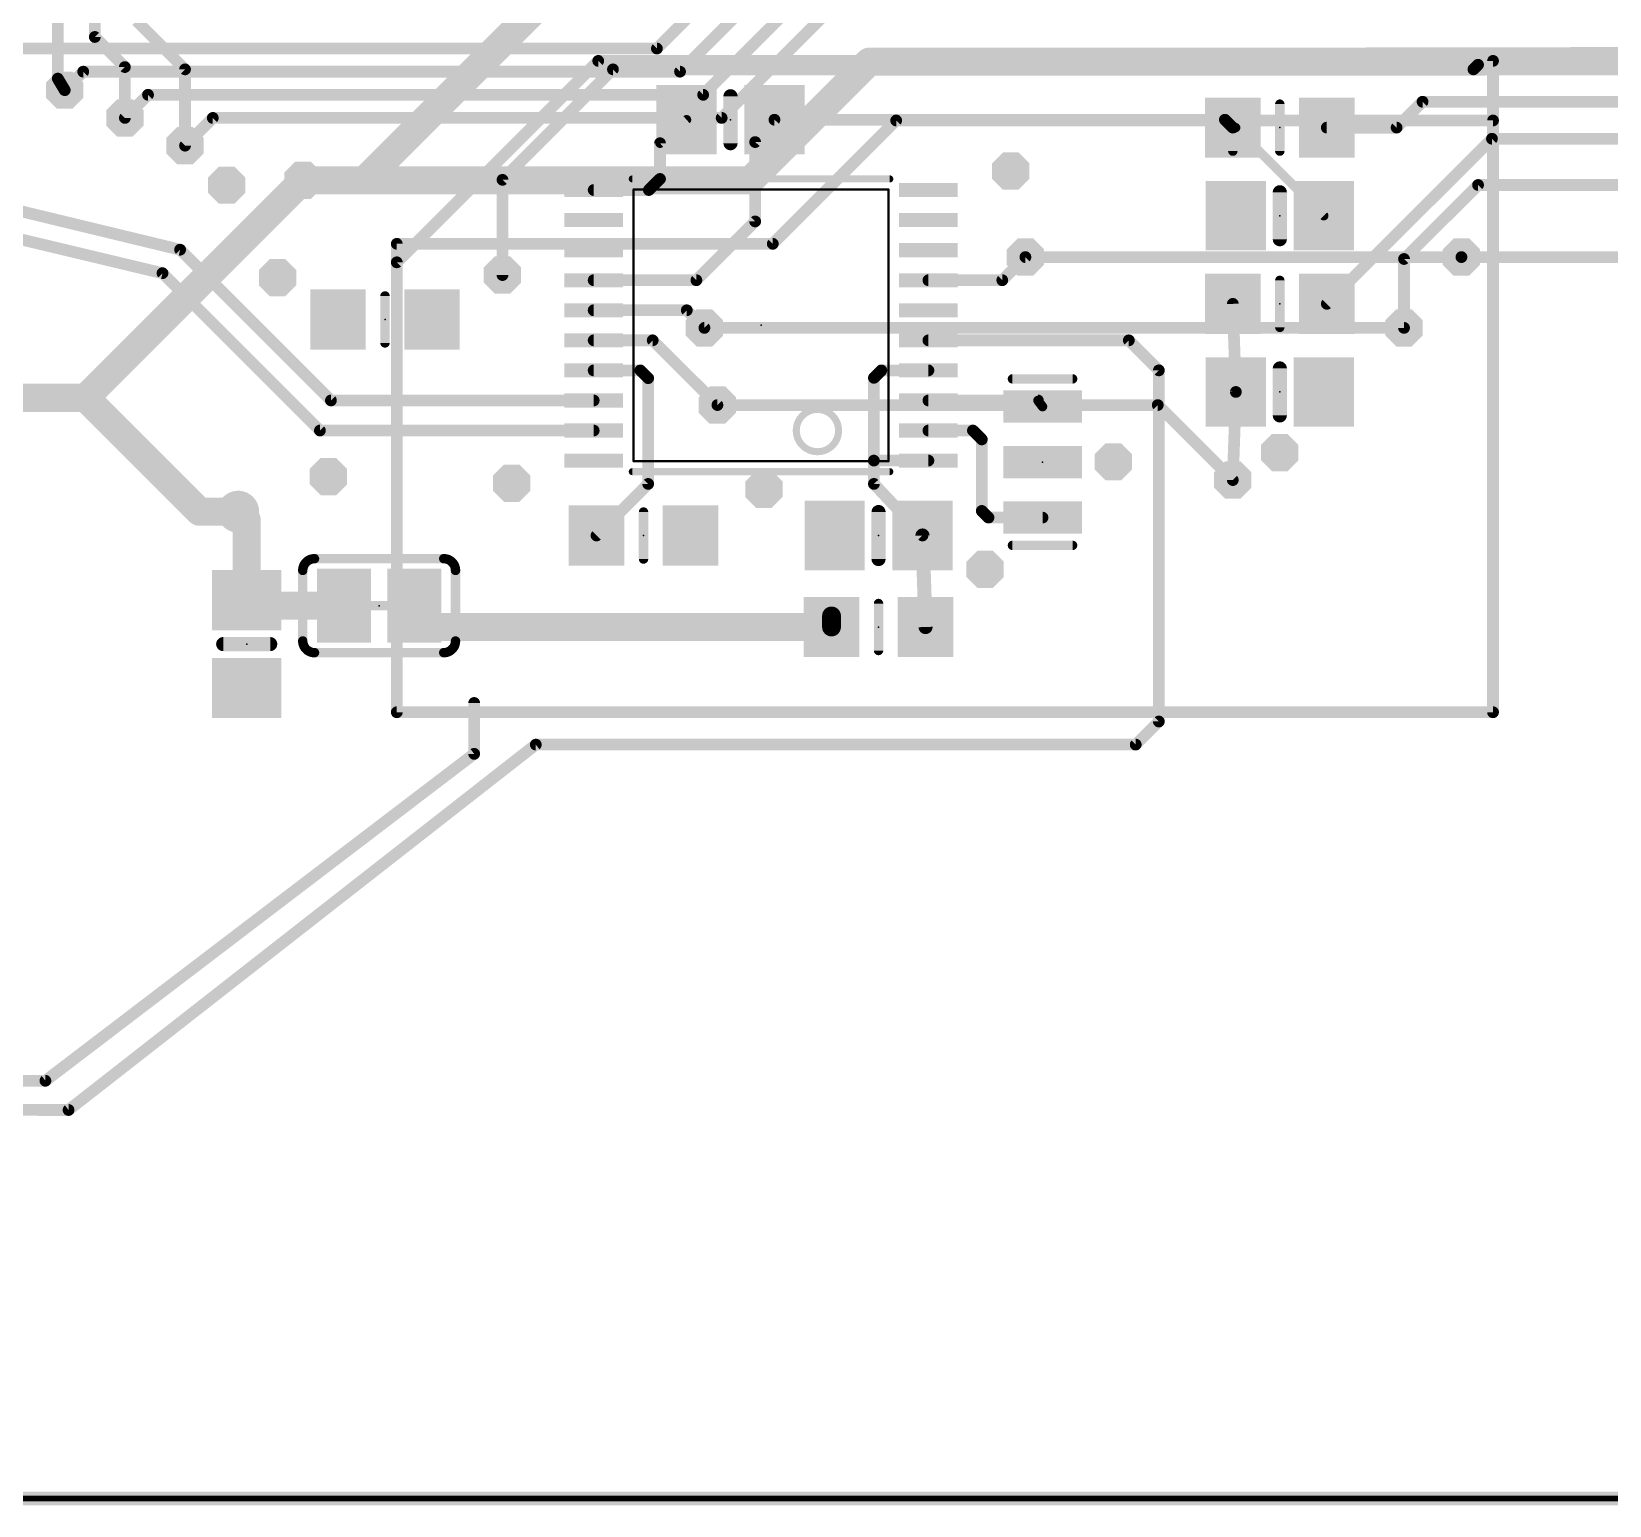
# Model space of a CAD drawing. Extents: x -31 to 165, y 0 to 136.
# Drawn here: x 30.33 to 64.44, y 7.85 to 39.72 of the extents above; entities that cross this region are included whole.
import ezdxf

# ---------------------------------------------------------------- set-up
doc = ezdxf.new("R2010")
doc.units = 0
for name, color, linetype in [('1', 12, 'CONTINUOUS'), ('16', 132, 'CONTINUOUS'), ('18', 3, 'CONTINUOUS'), ('20', 53, 'CONTINUOUS'), ('21', 40, 'CONTINUOUS'), ('22', 6, 'CONTINUOUS'), ('23', 40, 'CONTINUOUS')]:
    doc.layers.add(name, color=color, linetype=linetype)

# ---------------------------------------------------------------- blocks, each defined once
blk = doc.blocks.new('RECT')
blk.add_solid([(-0.5, -0.5), (0.5, -0.5), (-0.5, 0.5), (0.5, 0.5)])
blk = doc.blocks.new('OCTAGONV')
at = {"const_width": 0.5}
blk.add_lwpolyline([(-0.25, -0.1036), (-0.25, 0.1036), (-0.1036, 0.25), (0.1036, 0.25), (0.25, 0.1036), (0.25, -0.1036), (0.1036, -0.25), (-0.1036, -0.25), (-0.25, -0.1036), (-0.25, 0.1036)], dxfattribs=at)
blk = doc.blocks.new('ROUNDV')
at = {"const_width": 0.5}
blk.add_lwpolyline([(0, -0.25, 1), (0, 0.25, 1), (0, -0.25)], format="xyb", dxfattribs=at)

msp = doc.modelspace()

# ---------------------------------------------------------------- linework, layer by layer
at = {"layer": '1'}
for points, const_width in [([(42.8992, 41.871), (37.5292, 36.501)], 0.6096), ([(30.8992, 41.451), (30.8992, 38.701)], 0.254), ([(31.6992, 41.451), (31.6992, 39.601)], 0.254), ([(32.5992, 39.951), (33.6492, 38.901)], 0.254), ([(31.6992, 39.601), (32.3492, 38.951)], 0.254), ([(32.3492, 38.951), (32.3492, 37.851)], 0.254), ([(33.6492, 38.901), (33.6492, 37.251)], 0.254), ([(42.5812, 39.084), (38.2262, 34.729)], 0.254), ([(42.8992, 38.901), (40.5112, 36.513)], 0.254), ([(61.9232, 39.084), (42.5812, 39.084)], 0.254), ([(61.4992, 38.901), (42.8992, 38.901)], 0.254), ([(61.5992, 39.001), (61.4992, 38.901)], 0.254), ([(61.9232, 25.001), (61.9232, 39.084)], 0.254), ([(30.8992, 38.701), (31.0492, 38.451)], 0.254), ([(20.1922, 38.227), (33.5432, 35.002)], 0.254), ([(60.3992, 38.201), (59.8392, 37.641)], 0.254), ([(78.0992, 38.201), (60.3992, 38.201)], 0.254), ([(43.9162, 37.304), (44.4902, 37.812)], 0.2032), ([(45.9732, 37.329), (46.3902, 37.812)], 0.254), ([(56.1272, 37.812), (46.3902, 37.812)], 0.254), ([(56.2982, 37.641), (56.1272, 37.812)], 0.254), ([(20.1922, 37.592), (33.1622, 34.494)], 0.254), ([(56.2982, 37.641), (56.3592, 37.641)], 0.2032), ([(56.2982, 37.133), (56.2982, 37.641)], 0.2032), ([(56.3592, 37.641), (58.2642, 35.736)], 0.2032), ([(59.8392, 37.641), (58.3302, 37.641)], 0.254), ([(61.9002, 37.401), (58.3302, 33.831)], 0.254), ([(78.1992, 37.401), (61.9002, 37.401)], 0.254), ([(43.9162, 36.5315), (43.9162, 37.304)], 0.254), ([(45.9732, 35.6127), (45.9732, 37.329)], 0.254), ([(37.5292, 36.501), (36.1992, 36.501)], 0.6096), ([(40.5112, 36.513), (40.5112, 34.453)], 0.254), ([(43.6767, 36.292), (43.9162, 36.5315)], 0.254), ([(61.5992, 36.401), (59.9992, 34.801)], 0.254), ([(78.0492, 36.401), (61.5992, 36.401)], 0.254), ([(42.4824, 36.292), (43.6767, 36.292)], 0.254), ([(44.7025, 34.342), (45.9732, 35.6127)], 0.254), ([(36.8032, 31.742), (33.5432, 35.002)], 0.254), ([(38.2262, 34.729), (38.2262, 25.001)], 0.254), ([(51.3152, 34.342), (51.8152, 34.842)], 0.254), ([(59.9992, 34.801), (59.9992, 33.311)], 0.254), ([(77.3902, 34.842), (61.2402, 34.842)], 0.254), ([(36.5642, 31.092), (33.1622, 34.494)], 0.254), ([(42.4824, 34.342), (44.7025, 34.342)], 0.254), ([(49.718, 34.342), (51.3152, 34.342)], 0.254), ([(42.4824, 33.692), (44.4952, 33.692)], 0.254), ([(44.4952, 33.692), (44.8762, 33.311)], 0.254), ([(56.2982, 33.831), (56.3642, 31.926)], 0.254), ([(42.4824, 33.042), (43.7582, 33.042)], 0.254), ([(43.7582, 33.042), (45.1572, 31.643)], 0.254), ([(54.0504, 33.042), (49.718, 33.042)], 0.254), ([(54.6992, 32.3932), (54.0504, 33.042)], 0.254), ([(42.4824, 32.392), (43.4922, 32.392)], 0.254), ([(43.4922, 32.392), (43.6602, 32.224)], 0.254), ([(48.7005, 32.392), (48.5402, 32.2317)], 0.254), ([(49.718, 32.392), (48.7005, 32.392)], 0.254), ([(54.6992, 24.801), (54.6992, 32.3932)], 0.254), ([(43.6602, 32.224), (43.6602, 29.938)], 0.254), ([(48.5402, 32.2317), (48.5402, 30.442)], 0.254), ([(42.4824, 31.742), (36.8032, 31.742)], 0.254), ([(49.718, 31.742), (52.0852, 31.742)], 0.254), ([(52.0852, 31.742), (52.1852, 31.609)], 0.2032), ([(56.2982, 30.021), (56.3642, 31.926)], 0.254), ([(42.4824, 31.092), (36.5642, 31.092)], 0.254), ([(49.718, 31.092), (50.6798, 31.092)], 0.254), ([(50.6798, 31.092), (50.8722, 30.8996)], 0.254), ([(50.8722, 30.8996), (50.8722, 29.3535)], 0.254), ([(48.5402, 30.442), (48.5402, 29.938)], 0.254), ([(49.718, 30.442), (48.5402, 30.442)], 0.254), ([(43.6602, 29.938), (42.5442, 28.822)], 0.254), ([(48.5402, 29.938), (49.5902, 28.822)], 0.254), ([(34.7972, 29.337), (34.9822, 29.152)], 0.6096), ([(34.9822, 29.152), (34.9822, 27.424)], 0.6096), ([(50.8722, 29.3535), (51.0167, 29.209)], 0.254), ([(51.0167, 29.209), (52.1852, 29.209)], 0.254), ([(49.6562, 26.844), (49.5902, 28.822)], 0.3048), ([(34.9822, 27.424), (34.9822, 27.305)], 0.6096), ([(34.9822, 27.305), (37.0832, 27.305)], 0.6096), ([(38.6072, 27.305), (38.6072, 26.844)], 0.6096), ([(47.6242, 27.083), (47.6242, 26.844)], 0.4064), ([(38.6072, 26.844), (47.6242, 26.844)], 0.6096), ([(39.8992, 24.101), (39.8992, 25.201)], 0.254), ([(38.2262, 25.001), (61.9232, 25.001)], 0.254), ([(54.1992, 24.301), (54.6992, 24.801)], 0.254), ([(30.6312, 17.033), (39.8992, 24.101)], 0.254), ([(31.1317, 16.401), (41.2317, 24.301)], 0.254), ([(41.2317, 24.301), (54.1992, 24.301)], 0.254), ([(6.8072, 17.018), (30.6312, 17.033)], 0.254), ([(3.0992, 16.442), (31.1317, 16.401)], 0.254), ([(165.0992, 8.001), (-0.0008, 8.001)], 0.3)]:
    msp.add_lwpolyline(points, dxfattribs=dict(at, const_width=const_width))
for points, const_width in [([(31.7441, 39.6459, 1), (31.6543, 39.5561)], 0.127), ([(31.6357, 39.601, 1), (31.7627, 39.601)], 0.127), ([(32.4127, 38.951, 1), (32.2857, 38.951)], 0.127), ([(32.3043, 38.9061, 1), (32.3941, 38.9959)], 0.127), ([(33.7127, 38.901, 1), (33.5857, 38.901)], 0.127), ([(33.6043, 38.8561, 1), (33.6941, 38.9459)], 0.127), ([(42.5812, 39.1475, 1), (42.5812, 39.0205)], 0.127), ([(42.6261, 39.0391, 1), (42.5363, 39.1289)], 0.127), ([(42.8992, 38.9645, 1), (42.8992, 38.8375)], 0.127), ([(42.9441, 38.8561, 1), (42.8543, 38.9459)], 0.127), ([(61.4543, 38.9459, 1), (61.5441, 38.8561)], 0.127), ([(61.4992, 38.8375, 1), (61.4992, 38.9645)], 0.127), ([(61.6441, 38.9561, 1), (61.5543, 39.0459)], 0.127), ([(61.9867, 39.084, 1), (61.8597, 39.084)], 0.127), ([(61.9232, 39.0205, 1), (61.9232, 39.1475)], 0.127), ([(30.9537, 38.7337, 1), (30.8447, 38.6683)], 0.127), ([(30.8357, 38.701, 1), (30.9627, 38.701)], 0.127), ([(30.9947, 38.4183, 1), (31.1037, 38.4837)], 0.127), ([(60.3992, 38.2645, 1), (60.3992, 38.1375)], 0.127), ([(60.4441, 38.1561, 1), (60.3543, 38.2459)], 0.127), ([(32.2857, 37.851, 1), (32.4127, 37.851)], 0.127), ([(44.5239, 37.774, 1), (44.4565, 37.85)], 0.1016), ([(46.3902, 37.8755, 1), (46.3902, 37.7485)], 0.127), ([(46.4383, 37.7705, 1), (46.3421, 37.8535)], 0.127), ([(56.1721, 37.8569, 1), (56.0823, 37.7671)], 0.127), ([(56.1272, 37.7485, 1), (56.1272, 37.8755)], 0.127), ([(56.2533, 37.5961, 1), (56.3431, 37.6859)], 0.127), ([(56.2982, 37.6918, 1), (56.2982, 37.5902)], 0.1016), ([(56.349, 37.641, 1), (56.2474, 37.641)], 0.1016), ([(56.3951, 37.6769, 1), (56.3233, 37.6051)], 0.1016), ([(56.3592, 37.5902, 1), (56.3592, 37.6918)], 0.1016), ([(58.3302, 37.7045, 1), (58.3302, 37.5775)], 0.127), ([(59.7943, 37.6859, 1), (59.8841, 37.5961)], 0.127), ([(59.8392, 37.5775, 1), (59.8392, 37.7045)], 0.127), ([(61.9002, 37.4645, 1), (61.9002, 37.3375)], 0.127), ([(61.9451, 37.3561, 1), (61.8553, 37.4459)], 0.127), ([(33.5857, 37.251, 1), (33.7127, 37.251)], 0.127), ([(43.9797, 37.304, 1), (43.8527, 37.304)], 0.127), ([(43.8825, 37.342, 1), (43.9499, 37.266)], 0.1016), ([(46.0367, 37.329, 1), (45.9097, 37.329)], 0.127), ([(45.9251, 37.3705, 1), (46.0213, 37.2875)], 0.127), ([(56.2474, 37.133, 1), (56.349, 37.133)], 0.1016), ([(36.1992, 36.6534, 1), (36.1992, 36.3486)], 0.3048), ([(37.4214, 36.6088, 1), (37.637, 36.3932)], 0.3048), ([(37.5292, 36.3486, 1), (37.5292, 36.6534)], 0.3048), ([(40.5747, 36.513, 1), (40.4477, 36.513)], 0.127), ([(40.4663, 36.5579, 1), (40.5561, 36.4681)], 0.127), ([(43.8527, 36.5315, 1), (43.9797, 36.5315)], 0.127), ([(43.9611, 36.4866, 1), (43.8713, 36.5764)], 0.127), ([(61.5992, 36.4645, 1), (61.5992, 36.3375)], 0.127), ([(61.6441, 36.3561, 1), (61.5543, 36.4459)], 0.127), ([(42.4824, 36.3555, 1), (42.4824, 36.2285)], 0.127), ([(43.6318, 36.3369, 1), (43.7216, 36.2471)], 0.127), ([(43.6767, 36.2285, 1), (43.6767, 36.3555)], 0.127), ([(58.2283, 35.7001, 1), (58.3001, 35.7719)], 0.1016), ([(45.9097, 35.6127, 1), (46.0367, 35.6127)], 0.127), ([(46.0181, 35.5678, 1), (45.9283, 35.6576)], 0.127), ([(33.5881, 35.0469, 1), (33.4983, 34.9571)], 0.127), ([(33.5283, 34.9403, 1), (33.5581, 35.0637)], 0.127), ([(38.2897, 34.729, 1), (38.1627, 34.729)], 0.127), ([(38.1813, 34.7739, 1), (38.2711, 34.6841)], 0.127), ([(51.8601, 34.7971, 1), (51.7703, 34.8869)], 0.127), ([(60.0627, 34.801, 1), (59.9357, 34.801)], 0.127), ([(59.9543, 34.8459, 1), (60.0441, 34.7561)], 0.127), ([(61.2402, 34.9055, 1), (61.2402, 34.7785)], 0.127), ([(33.2071, 34.5389, 1), (33.1173, 34.4491)], 0.127), ([(33.1474, 34.4322, 1), (33.177, 34.5558)], 0.127), ([(40.4477, 34.453, 1), (40.5747, 34.453)], 0.127), ([(42.4824, 34.4055, 1), (42.4824, 34.2785)], 0.127), ([(44.6576, 34.3869, 1), (44.7474, 34.2971)], 0.127), ([(44.7025, 34.2785, 1), (44.7025, 34.4055)], 0.127), ([(49.718, 34.4055, 1), (49.718, 34.2785)], 0.127), ([(51.2703, 34.3869, 1), (51.3601, 34.2971)], 0.127), ([(51.3152, 34.2785, 1), (51.3152, 34.4055)], 0.127), ([(42.4824, 33.7555, 1), (42.4824, 33.6285)], 0.127), ([(44.5401, 33.7369, 1), (44.4503, 33.6471)], 0.127), ([(44.4952, 33.6285, 1), (44.4952, 33.7555)], 0.127), ([(56.3617, 33.8332, 1), (56.2347, 33.8288)], 0.127), ([(58.2853, 33.8759, 1), (58.3751, 33.7861)], 0.127), ([(42.4824, 33.1055, 1), (42.4824, 32.9785)], 0.127), ([(43.8031, 33.0869, 1), (43.7133, 32.9971)], 0.127), ([(43.7582, 32.9785, 1), (43.7582, 33.1055)], 0.127), ([(44.8313, 33.2661, 1), (44.9211, 33.3559)], 0.127), ([(49.718, 33.1055, 1), (49.718, 32.9785)], 0.127), ([(54.0953, 33.0869, 1), (54.0055, 32.9971)], 0.127), ([(54.0504, 32.9785, 1), (54.0504, 33.1055)], 0.127), ([(59.9357, 33.311, 1), (60.0627, 33.311)], 0.127), ([(42.4824, 32.4555, 1), (42.4824, 32.3285)], 0.127), ([(43.5371, 32.4369, 1), (43.4473, 32.3471)], 0.127), ([(43.4922, 32.3285, 1), (43.4922, 32.4555)], 0.127), ([(48.7005, 32.4555, 1), (48.7005, 32.3285)], 0.127), ([(48.7454, 32.3471, 1), (48.6556, 32.4369)], 0.127), ([(49.718, 32.3285, 1), (49.718, 32.4555)], 0.127), ([(54.7627, 32.3932, 1), (54.6357, 32.3932)], 0.127), ([(54.6543, 32.3483, 1), (54.7441, 32.4381)], 0.127), ([(43.7237, 32.224, 1), (43.5967, 32.224)], 0.127), ([(43.6153, 32.1791, 1), (43.7051, 32.2689)], 0.127), ([(48.6037, 32.2317, 1), (48.4767, 32.2317)], 0.127), ([(48.4953, 32.2766, 1), (48.5851, 32.1868)], 0.127), ([(36.8032, 31.8055, 1), (36.8032, 31.6785)], 0.127), ([(36.7583, 31.6971, 1), (36.8481, 31.7869)], 0.127), ([(42.4824, 31.6785, 1), (42.4824, 31.8055)], 0.127), ([(45.1123, 31.5981, 1), (45.2021, 31.6879)], 0.127), ([(49.718, 31.8055, 1), (49.718, 31.6785)], 0.127), ([(52.1258, 31.7725, 1), (52.0446, 31.7115)], 0.1016), ([(52.0852, 31.6785, 1), (52.0852, 31.8055)], 0.127), ([(56.4277, 31.9238, 1), (56.3007, 31.9282)], 0.127), ([(56.3007, 31.9238, 1), (56.4277, 31.9282)], 0.127), ([(52.1446, 31.5785, 1), (52.2258, 31.6395)], 0.1016), ([(36.5642, 31.1555, 1), (36.5642, 31.0285)], 0.127), ([(36.5193, 31.0471, 1), (36.6091, 31.1369)], 0.127), ([(42.4824, 31.0285, 1), (42.4824, 31.1555)], 0.127), ([(49.718, 31.1555, 1), (49.718, 31.0285)], 0.127), ([(50.7247, 31.1369, 1), (50.6349, 31.0471)], 0.127), ([(50.6798, 31.0285, 1), (50.6798, 31.1555)], 0.127), ([(50.9357, 30.8996, 1), (50.8087, 30.8996)], 0.127), ([(50.8273, 30.8547, 1), (50.9171, 30.9445)], 0.127), ([(48.6037, 30.442, 1), (48.4767, 30.442)], 0.127), ([(48.5402, 30.5055, 1), (48.5402, 30.3785)], 0.127), ([(48.4767, 30.442, 1), (48.6037, 30.442)], 0.127), ([(49.718, 30.3785, 1), (49.718, 30.5055)], 0.127), ([(43.7051, 29.8931, 1), (43.6153, 29.9829)], 0.127), ([(48.5864, 29.9815, 1), (48.494, 29.8945)], 0.127), ([(56.2347, 30.0232, 1), (56.3617, 30.0188)], 0.127), ([(43.5967, 29.938, 1), (43.7237, 29.938)], 0.127), ([(48.4767, 29.938, 1), (48.6037, 29.938)], 0.127), ([(34.905, 29.4448, 1), (34.6894, 29.2292)], 0.3048), ([(35.1346, 29.152, 1), (34.8298, 29.152)], 0.3048), ([(34.8744, 29.0442, 1), (35.09, 29.2598)], 0.3048), ([(50.9171, 29.3984, 1), (50.8273, 29.3086)], 0.127), ([(50.8087, 29.3535, 1), (50.9357, 29.3535)], 0.127), ([(51.0167, 29.2725, 1), (51.0167, 29.1455)], 0.127), ([(52.1852, 29.1455, 1), (52.1852, 29.2725)], 0.127), ([(50.9718, 29.1641, 1), (51.0616, 29.2539)], 0.127), ([(42.4993, 28.8669, 1), (42.5891, 28.7771)], 0.127), ([(49.6664, 28.8245, 1), (49.514, 28.8195)], 0.1524), ([(49.544, 28.7785, 1), (49.6364, 28.8655)], 0.127), ([(35.1346, 27.424, 1), (34.8298, 27.424)], 0.3048), ([(34.9822, 27.4574, 1), (34.9822, 27.1526)], 0.3048), ([(34.8298, 27.424, 1), (35.1346, 27.424)], 0.3048), ([(34.8298, 27.305, 1), (35.1346, 27.305)], 0.3048), ([(37.0832, 27.1526, 1), (37.0832, 27.4574)], 0.3048), ([(38.7596, 27.305, 1), (38.4548, 27.305)], 0.3048), ([(47.7258, 27.083, 1), (47.5226, 27.083)], 0.2032), ([(38.6072, 26.9964, 1), (38.6072, 26.6916)], 0.3048), ([(38.4548, 26.844, 1), (38.7596, 26.844)], 0.3048), ([(47.5226, 26.844, 1), (47.7258, 26.844)], 0.2032), ([(47.6242, 26.6916, 1), (47.6242, 26.9964)], 0.3048), ([(49.58, 26.8415, 1), (49.7324, 26.8465)], 0.1524), ([(39.9627, 25.201, 1), (39.8357, 25.201)], 0.127), ([(38.2262, 25.0645, 1), (38.2262, 24.9375)], 0.127), ([(38.1627, 25.001, 1), (38.2897, 25.001)], 0.127), ([(54.7441, 24.7561, 1), (54.6543, 24.8459)], 0.127), ([(61.8597, 25.001, 1), (61.9867, 25.001)], 0.127), ([(61.9232, 24.9375, 1), (61.9232, 25.0645)], 0.127), ([(54.6357, 24.801, 1), (54.7627, 24.801)], 0.127), ([(39.9377, 24.0505, 1), (39.8607, 24.1515)], 0.127), ([(41.2317, 24.3645, 1), (41.2317, 24.2375)], 0.127), ([(41.2708, 24.251, 1), (41.1925, 24.351)], 0.127), ([(54.1543, 24.3459, 1), (54.2441, 24.2561)], 0.127), ([(54.1992, 24.2375, 1), (54.1992, 24.3645)], 0.127), ([(39.8357, 24.101, 1), (39.9627, 24.101)], 0.127), ([(30.5927, 17.0835, 1), (30.6697, 16.9825)], 0.127), ([(30.6312, 16.9695, 1), (30.6312, 17.0965)], 0.127), ([(31.0925, 16.451, 1), (31.1708, 16.351)], 0.127), ([(31.1316, 16.3375, 1), (31.1317, 16.4645)], 0.127)]:
    msp.add_lwpolyline(points, format="xyb", dxfattribs=dict(at, const_width=const_width))
at = {"layer": '16'}
for points, const_width in [([(43.8492, 39.351), (47.5992, 43.101)], 0.254), ([(44.3492, 38.851), (47.7992, 42.301)], 0.254), ([(44.8492, 38.351), (47.9992, 41.501)], 0.254), ([(45.2492, 37.851), (48.0992, 40.701)], 0.254), ([(30.1492, 39.351), (43.8492, 39.351)], 0.254), ([(48.4382, 39.066), (45.8732, 36.501)], 0.6096), ([(48.4382, 39.066), (57.4642, 39.066)], 0.6096), ([(57.4642, 39.066), (78.8992, 39.101)], 0.6096), ([(31.0492, 38.451), (31.4492, 38.851)], 0.254), ([(31.4492, 38.851), (44.3492, 38.851)], 0.254), ([(32.3492, 37.851), (32.8492, 38.351)], 0.254), ([(32.8492, 38.351), (44.8492, 38.351)], 0.254), ([(33.6492, 37.251), (34.2492, 37.851)], 0.254), ([(34.2492, 37.851), (45.2492, 37.851)], 0.254), ([(49.0212, 37.796), (46.3542, 35.129)], 0.254), ([(61.9232, 37.796), (49.0212, 37.796)], 0.254), ([(61.9232, 25.001), (61.9232, 37.796)], 0.254), ([(31.4992, 31.801), (36.1992, 36.501)], 0.6096), ([(36.1992, 36.501), (45.8732, 36.501)], 0.6096), ([(46.3542, 35.129), (38.2262, 35.129)], 0.254), ([(38.2262, 35.129), (38.2262, 25.001)], 0.254), ([(51.8152, 34.842), (61.2402, 34.842)], 0.254), ([(44.8762, 33.311), (59.9992, 33.311)], 0.254), ([(31.4992, 31.801), (20.2992, 31.801)], 0.6096), ([(31.4992, 31.801), (33.9632, 29.337)], 0.6096), ([(45.1572, 31.643), (54.6762, 31.643)], 0.254), ([(54.6762, 31.643), (56.2982, 30.021)], 0.254), ([(33.9632, 29.337), (34.7972, 29.337)], 0.6096), ([(38.2262, 25.001), (61.9232, 25.001)], 0.254), ([(165.0992, 8.001), (-0.0008, 8.001)], 0.25)]:
    msp.add_lwpolyline(points, dxfattribs=dict(at, const_width=const_width))
for points, const_width in [([(43.8043, 39.3959, 1), (43.8941, 39.3061)], 0.127), ([(43.8492, 39.2875, 1), (43.8492, 39.4145)], 0.127), ([(48.4382, 39.2184, 1), (48.4382, 38.9136)], 0.3048), ([(48.546, 38.9582, 1), (48.3304, 39.1738)], 0.3048), ([(57.464, 39.2184, 1), (57.4644, 38.9136)], 0.3048), ([(57.4642, 38.9136, 1), (57.4642, 39.2184)], 0.3048), ([(31.4492, 38.9145, 1), (31.4492, 38.7875)], 0.127), ([(31.4941, 38.8061, 1), (31.4043, 38.8959)], 0.127), ([(44.3043, 38.8959, 1), (44.3941, 38.8061)], 0.127), ([(44.3492, 38.7875, 1), (44.3492, 38.9145)], 0.127), ([(31.0043, 38.4959, 1), (31.0941, 38.4061)], 0.127), ([(32.8492, 38.4145, 1), (32.8492, 38.2875)], 0.127), ([(32.8941, 38.3061, 1), (32.8043, 38.3959)], 0.127), ([(44.8043, 38.3959, 1), (44.8941, 38.3061)], 0.127), ([(44.8492, 38.2875, 1), (44.8492, 38.4145)], 0.127), ([(32.3043, 37.8959, 1), (32.3941, 37.8061)], 0.127), ([(34.2492, 37.9145, 1), (34.2492, 37.7875)], 0.127), ([(34.2941, 37.8061, 1), (34.2043, 37.8959)], 0.127), ([(45.2043, 37.8959, 1), (45.2941, 37.8061)], 0.127), ([(45.2492, 37.7875, 1), (45.2492, 37.9145)], 0.127), ([(49.0212, 37.8595, 1), (49.0212, 37.7325)], 0.127), ([(49.0661, 37.7511, 1), (48.9763, 37.8409)], 0.127), ([(61.9867, 37.796, 1), (61.8597, 37.796)], 0.127), ([(61.9232, 37.7325, 1), (61.9232, 37.8595)], 0.127), ([(33.6043, 37.2959, 1), (33.6941, 37.2061)], 0.127), ([(36.1992, 36.6534, 1), (36.1992, 36.3486)], 0.3048), ([(36.307, 36.3932, 1), (36.0914, 36.6088)], 0.3048), ([(45.7654, 36.6088, 1), (45.981, 36.3932)], 0.3048), ([(45.8732, 36.3486, 1), (45.8732, 36.6534)], 0.3048), ([(38.2262, 35.1925, 1), (38.2262, 35.0655)], 0.127), ([(38.2897, 35.129, 1), (38.1627, 35.129)], 0.127), ([(46.3093, 35.1739, 1), (46.3991, 35.0841)], 0.127), ([(46.3542, 35.0655, 1), (46.3542, 35.1925)], 0.127), ([(51.8152, 34.9055, 1), (51.8152, 34.7785)], 0.127), ([(61.2402, 34.7785, 1), (61.2402, 34.9055)], 0.127), ([(44.8762, 33.3745, 1), (44.8762, 33.2475)], 0.127), ([(59.9992, 33.2475, 1), (59.9992, 33.3745)], 0.127), ([(31.607, 31.9088, 1), (31.3914, 31.6932)], 0.3048), ([(31.4992, 31.6486, 1), (31.4992, 31.9534)], 0.3048), ([(31.3914, 31.9088, 1), (31.607, 31.6932)], 0.3048), ([(45.1572, 31.7065, 1), (45.1572, 31.5795)], 0.127), ([(54.7211, 31.6879, 1), (54.6313, 31.5981)], 0.127), ([(54.6762, 31.5795, 1), (54.6762, 31.7065)], 0.127), ([(56.2533, 29.9761, 1), (56.3431, 30.0659)], 0.127), ([(33.9632, 29.4894, 1), (33.9632, 29.1846)], 0.3048), ([(33.8554, 29.2292, 1), (34.071, 29.4448)], 0.3048), ([(34.7972, 29.1846, 1), (34.7972, 29.4894)], 0.3048), ([(38.2262, 25.0645, 1), (38.2262, 24.9375)], 0.127), ([(38.1627, 25.001, 1), (38.2897, 25.001)], 0.127), ([(61.8597, 25.001, 1), (61.9867, 25.001)], 0.127), ([(61.9232, 24.9375, 1), (61.9232, 25.0645)], 0.127)]:
    msp.add_lwpolyline(points, format="xyb", dxfattribs=dict(at, const_width=const_width))
at = {"layer": '20'}
msp.add_line((7.9992, 8.001), (157.0992, 8.001), dxfattribs=at)
at = {"layer": '21'}
for points, const_width in [([(45.4402, 37.304), (45.4402, 38.32)], 0.3048), ([(57.3142, 38.149), (57.3142, 37.133)], 0.2032), ([(43.3174, 36.5316), (48.883, 36.5316)], 0.1524), ([(43.346, 36.303), (48.8544, 36.303)], 0.0508), ([(43.346, 36.303), (43.346, 30.431)], 0.0508), ([(48.8544, 30.431), (48.8544, 36.303)], 0.0508), ([(57.3142, 35.228), (57.3142, 36.244)], 0.3048), ([(57.3142, 34.339), (57.3142, 33.323)], 0.2032), ([(37.9722, 34.002), (37.9722, 32.986)], 0.2032), ([(57.3142, 32.434), (57.3142, 31.418)], 0.3048), ([(51.5352, 32.209), (52.8352, 32.209)], 0.2032), ([(48.8544, 30.431), (43.346, 30.431)], 0.0508), ([(48.883, 30.2024), (43.3174, 30.2024)], 0.1524), ([(43.5602, 29.33), (43.5602, 28.314)], 0.2032), ([(48.6402, 29.33), (48.6402, 28.314)], 0.3048), ([(52.8352, 28.609), (51.5352, 28.609)], 0.2032), ([(36.4482, 28.321), (39.2422, 28.321)], 0.2032), ([(36.1942, 26.543), (36.1942, 28.067)], 0.2032), ([(39.4962, 26.543), (39.4962, 28.067)], 0.2032), ([(48.6402, 26.336), (48.6402, 27.352)], 0.2032), ([(35.4902, 26.474), (34.4742, 26.474)], 0.3048), ([(39.2422, 26.289), (36.4482, 26.289)], 0.2032)]:
    msp.add_lwpolyline(points, dxfattribs=dict(at, const_width=const_width))
for points, const_width in [([(45.5164, 38.32, 1), (45.364, 38.32)], 0.1524), ([(57.365, 38.149, 1), (57.2634, 38.149)], 0.1016), ([(45.364, 37.304, 1), (45.5164, 37.304)], 0.1524), ([(57.2634, 37.133, 1), (57.365, 37.133)], 0.1016), ([(43.3174, 36.5697, 1), (43.3174, 36.4935)], 0.0762), ([(48.883, 36.4935, 1), (48.883, 36.5697)], 0.0762), ([(43.346, 36.3157, 1), (43.346, 36.2903)], 0.0254), ([(43.3587, 36.303, 1), (43.3333, 36.303)], 0.0254), ([(48.8671, 36.303, 1), (48.8417, 36.303)], 0.0254), ([(48.8544, 36.2903, 1), (48.8544, 36.3157)], 0.0254), ([(57.3904, 36.244, 1), (57.238, 36.244)], 0.1524), ([(57.238, 35.228, 1), (57.3904, 35.228)], 0.1524), ([(57.365, 34.339, 1), (57.2634, 34.339)], 0.1016), ([(38.023, 34.002, 1), (37.9214, 34.002)], 0.1016), ([(57.2634, 33.323, 1), (57.365, 33.323)], 0.1016), ([(37.9214, 32.986, 1), (38.023, 32.986)], 0.1016), ([(57.3904, 32.434, 1), (57.238, 32.434)], 0.1524), ([(51.5352, 32.2598, 1), (51.5352, 32.1582)], 0.1016), ([(52.8352, 32.1582, 1), (52.8352, 32.2598)], 0.1016), ([(47.3194, 30.6342, 1), (47.3194, 31.5486, 1), (47.3194, 30.6342)], 0.1524), ([(57.238, 31.418, 1), (57.3904, 31.418)], 0.1524), ([(43.346, 30.4437, 1), (43.346, 30.4183)], 0.0254), ([(43.3333, 30.431, 1), (43.3587, 30.431)], 0.0254), ([(48.8417, 30.431, 1), (48.8671, 30.431)], 0.0254), ([(48.8544, 30.4183, 1), (48.8544, 30.4437)], 0.0254), ([(43.3174, 30.2405, 1), (43.3174, 30.1643)], 0.0762), ([(48.883, 30.1643, 1), (48.883, 30.2405)], 0.0762), ([(43.611, 29.33, 1), (43.5094, 29.33)], 0.1016), ([(48.7164, 29.33, 1), (48.564, 29.33)], 0.1524), ([(51.5352, 28.6598, 1), (51.5352, 28.5582)], 0.1016), ([(52.8352, 28.5582, 1), (52.8352, 28.6598)], 0.1016), ([(36.4482, 28.321, 0.4142), (36.1942, 28.067)], 0.2032), ([(36.4482, 28.3718, 1), (36.4482, 28.2702)], 0.1016), ([(36.4482, 28.2702, 1), (36.4482, 28.3718)], 0.1016), ([(39.4962, 28.067, 0.4142), (39.2422, 28.321)], 0.2032), ([(39.2422, 28.3718, 1), (39.2422, 28.2702)], 0.1016), ([(39.2422, 28.2702, 1), (39.2422, 28.3718)], 0.1016), ([(43.5094, 28.314, 1), (43.611, 28.314)], 0.1016), ([(48.564, 28.314, 1), (48.7164, 28.314)], 0.1524), ([(36.245, 28.067, 1), (36.1434, 28.067)], 0.1016), ([(36.1434, 28.067, 1), (36.245, 28.067)], 0.1016), ([(39.547, 28.067, 1), (39.4454, 28.067)], 0.1016), ([(39.4454, 28.067, 1), (39.547, 28.067)], 0.1016), ([(48.691, 27.352, 1), (48.5894, 27.352)], 0.1016), ([(34.4742, 26.5502, 1), (34.4742, 26.3978)], 0.1524), ([(35.4902, 26.3978, 1), (35.4902, 26.5502)], 0.1524), ([(36.1942, 26.543, 0.4142), (36.4482, 26.289)], 0.2032), ([(36.245, 26.543, 1), (36.1434, 26.543)], 0.1016), ([(39.2422, 26.289, 0.4142), (39.4962, 26.543)], 0.2032), ([(39.547, 26.543, 1), (39.4454, 26.543)], 0.1016), ([(36.1434, 26.543, 1), (36.245, 26.543)], 0.1016), ([(36.4482, 26.3398, 1), (36.4482, 26.2382)], 0.1016), ([(36.4482, 26.2382, 1), (36.4482, 26.3398)], 0.1016), ([(39.2422, 26.3398, 1), (39.2422, 26.2382)], 0.1016), ([(39.2422, 26.2382, 1), (39.2422, 26.3398)], 0.1016), ([(39.4454, 26.543, 1), (39.547, 26.543)], 0.1016), ([(48.5894, 26.336, 1), (48.691, 26.336)], 0.1016)]:
    msp.add_lwpolyline(points, format="xyb", dxfattribs=dict(at, const_width=const_width))
at = {"layer": '22', "const_width": 0.127}
msp.add_lwpolyline([(0.0992, 8.001), (165.0992, 8.001)], dxfattribs=at)
at = {"layer": '23'}
for p in [(45.4402, 37.812), (57.3142, 37.641), (57.3142, 35.736), (57.3142, 33.831), (37.9722, 33.494), (46.1002, 33.367), (57.3142, 31.926), (52.1852, 30.409), (43.5602, 28.822), (48.6402, 28.822), (37.8452, 27.305), (48.6402, 26.844), (34.9822, 26.474)]:
    msp.add_point(p, dxfattribs=at)

# ---------------------------------------------------------------- block references
at = {"layer": '1'}
for p, xscale, yscale, rotation in [((44.4902, 37.812), 1.3, 1.5, 180), ((46.3902, 37.812), 1.3, 1.5, 180), ((42.4824, 36.292), 0.3048, 1.27, 90), ((49.718, 36.292), 0.3048, 1.27, 90), ((56.3642, 35.736), 1.3, 1.5, 180), ((58.2642, 35.736), 1.3, 1.5, 180), ((42.4824, 35.642), 0.3048, 1.27, 90), ((49.718, 35.642), 0.3048, 1.27, 90), ((42.4824, 34.992), 0.3048, 1.27, 90), ((49.718, 34.992), 0.3048, 1.27, 90), ((42.4824, 34.342), 0.3048, 1.27, 90), ((49.718, 34.342), 0.3048, 1.27, 90), ((42.4824, 33.692), 0.3048, 1.27, 90), ((49.718, 33.692), 0.3048, 1.27, 90), ((42.4824, 33.042), 0.3048, 1.27, 90), ((49.718, 33.042), 0.3048, 1.27, 90), ((42.4824, 32.392), 0.3048, 1.27, 90), ((49.718, 32.392), 0.3048, 1.27, 90), ((42.4824, 31.742), 0.3048, 1.27, 90), ((49.718, 31.742), 0.3048, 1.27, 90), ((52.1852, 31.609), 0.7, 1.7, 90), ((42.4824, 31.092), 0.3048, 1.27, 90), ((49.718, 31.092), 0.3048, 1.27, 90), ((52.1852, 30.409), 0.7, 1.7, 90), ((42.4824, 30.442), 0.3048, 1.27, 90), ((49.718, 30.442), 0.3048, 1.27, 90), ((52.1852, 29.209), 0.7, 1.7, 90), ((34.9822, 27.424), 1.3, 1.5, 270), ((47.6242, 26.844), 1.2, 1.3, 180), ((49.6562, 26.844), 1.2, 1.3, 180), ((34.9822, 25.524), 1.3, 1.5, 270)]:
    msp.add_blockref('RECT', p, dxfattribs=dict(at, xscale=xscale, yscale=yscale, rotation=rotation))
for p, xscale, yscale in [((56.2982, 37.641), 1.2, 1.3), ((58.3302, 37.641), 1.2, 1.3), ((56.2982, 33.831), 1.2, 1.3), ((58.3302, 33.831), 1.2, 1.3), ((36.9562, 33.494), 1.2, 1.3), ((38.9882, 33.494), 1.2, 1.3), ((56.3642, 31.926), 1.3, 1.5), ((58.2642, 31.926), 1.3, 1.5), ((42.5442, 28.822), 1.2, 1.3), ((44.5762, 28.822), 1.2, 1.3), ((47.6902, 28.822), 1.3, 1.5), ((49.5902, 28.822), 1.3, 1.5), ((37.0832, 27.305), 1.1684, 1.6002), ((38.6072, 27.305), 1.1684, 1.6002), ((37.8452, 27.305), 0.635, 0.2032)]:
    msp.add_blockref('RECT', p, dxfattribs=dict(at, xscale=xscale, yscale=yscale))
at = {"layer": '18'}
for name, p, xscale, yscale in [('OCTAGONV', (31.0492, 38.451), 0.8064, 0.8064), ('OCTAGONV', (31.0492, 38.451), 0.8064, 0.8064), ('OCTAGONV', (32.3492, 37.851), 0.8064, 0.8064), ('OCTAGONV', (32.3492, 37.851), 0.8064, 0.8064), ('OCTAGONV', (33.6492, 37.251), 0.8064, 0.8064), ('OCTAGONV', (33.6492, 37.251), 0.8064, 0.8064), ('OCTAGONV', (36.1992, 36.501), 0.8064, 0.8064), ('OCTAGONV', (36.1992, 36.501), 0.8064, 0.8064), ('OCTAGONV', (51.4992, 36.701), 0.8064, 0.8064), ('OCTAGONV', (51.4992, 36.701), 0.8064, 0.8064), ('OCTAGONV', (34.5492, 36.397), 0.8064, 0.8064), ('OCTAGONV', (34.5492, 36.397), 0.8064, 0.8064), ('OCTAGONV', (51.8152, 34.842), 0.8064, 0.8064), ('OCTAGONV', (51.8152, 34.842), 0.8064, 0.8064), ('OCTAGONV', (61.2402, 34.842), 0.8064, 0.8064), ('OCTAGONV', (61.2402, 34.842), 0.8064, 0.8064), ('OCTAGONV', (35.6492, 34.397), 0.8064, 0.8064), ('OCTAGONV', (35.6492, 34.397), 0.8064, 0.8064), ('OCTAGONV', (40.5112, 34.453), 0.8064, 0.8064), ('OCTAGONV', (40.5112, 34.453), 0.8064, 0.8064), ('OCTAGONV', (44.8762, 33.311), 0.8064, 0.8064), ('OCTAGONV', (44.8762, 33.311), 0.8064, 0.8064), ('OCTAGONV', (59.9992, 33.311), 0.8064, 0.8064), ('OCTAGONV', (59.9992, 33.311), 0.8064, 0.8064), ('OCTAGONV', (45.1572, 31.643), 0.8064, 0.8064), ('OCTAGONV', (45.1572, 31.643), 0.8064, 0.8064), ('OCTAGONV', (53.7132, 30.415), 0.8064, 0.8064), ('OCTAGONV', (53.7132, 30.415), 0.8064, 0.8064), ('OCTAGONV', (57.3132, 30.615), 0.8064, 0.8064), ('OCTAGONV', (57.3132, 30.615), 0.8064, 0.8064), ('OCTAGONV', (36.7492, 30.097), 0.8064, 0.8064), ('OCTAGONV', (36.7492, 30.097), 0.8064, 0.8064), ('OCTAGONV', (40.7112, 29.953), 0.8064, 0.8064), ('OCTAGONV', (40.7112, 29.953), 0.8064, 0.8064), ('OCTAGONV', (56.2982, 30.021), 0.8064, 0.8064), ('OCTAGONV', (56.2982, 30.021), 0.8064, 0.8064), ('OCTAGONV', (46.1637, 29.822), 0.8064, 0.8064), ('OCTAGONV', (46.1637, 29.822), 0.8064, 0.8064), ('ROUNDV', (34.7972, 29.337), 0.9064, 0.9064), ('ROUNDV', (34.7972, 29.337), 0.9064, 0.9064), ('OCTAGONV', (50.9442, 28.091), 0.8064, 0.8064), ('OCTAGONV', (50.9442, 28.091), 0.8064, 0.8064)]:
    msp.add_blockref(name, p, dxfattribs=dict(at, xscale=xscale, yscale=yscale))

doc.saveas('drawing.dxf')
